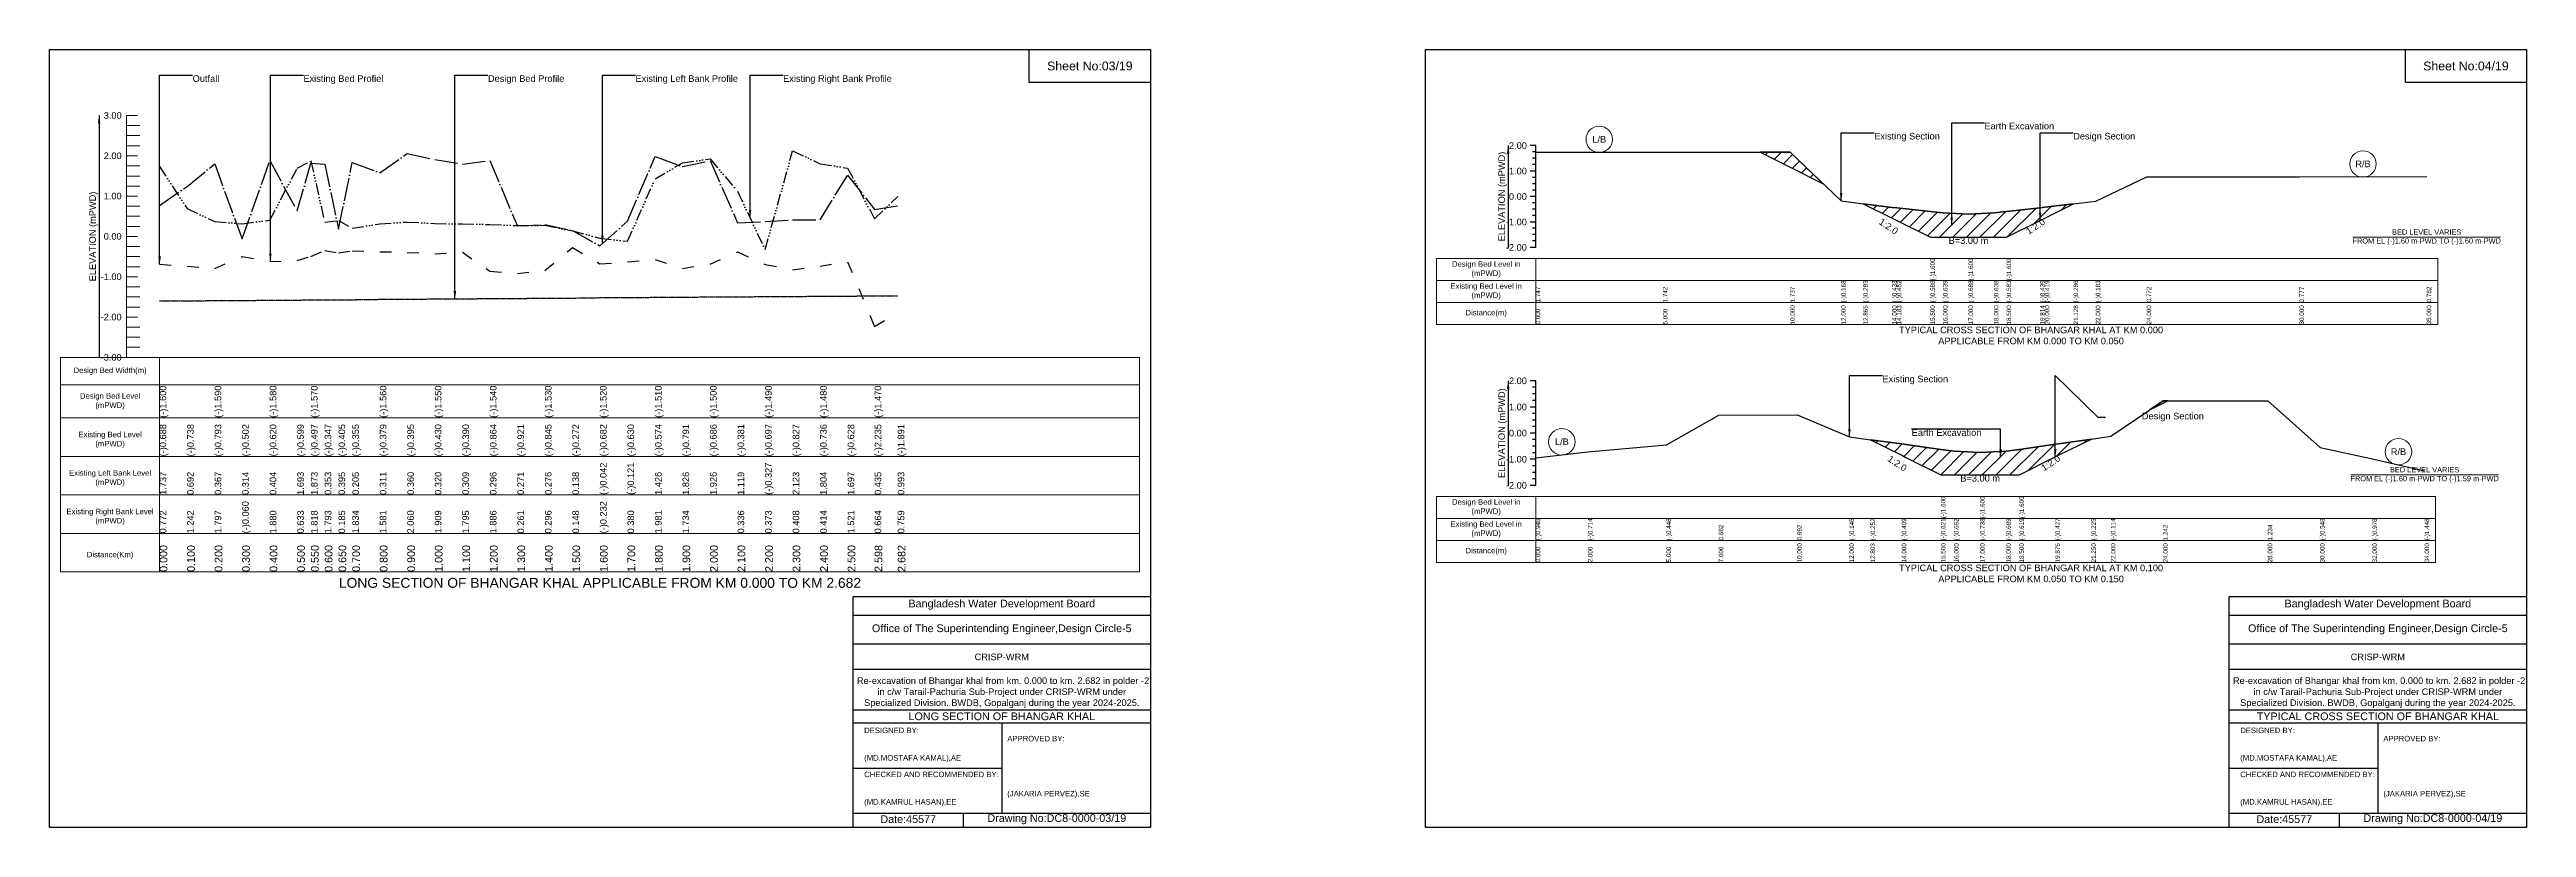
# Model space of a CAD drawing. Header units: inches. Extents: x 91000 to 288000, y -13659 to 0.
# Drawn here: x 120000 to 138000, y -5656 to 0 of the extents above; entities that cross this region are included whole.
import ezdxf

# ---------------------------------------------------------------- set-up
doc = ezdxf.new("R2010")
doc.units = ezdxf.units.IN
doc.header["$LTSCALE"] = 7
doc.header["$MEASUREMENT"] = 0
for name, pattern in [('ACAD_ISO03W100', [30, 12, -18]), ('ACAD_ISO04W100', [30, 24, -3, 0, -3]), ('ACAD_ISO14W100', [24, 12, -3, 0, -3, 0, -3, 0, -3]), ('CENTER', [2, 1.25, -0.25, 0.25, -0.25])]:
    doc.linetypes.add(name, pattern=pattern)
for name, color, linetype, lineweight in [('Cross section Data Border', 7, 'Continuous', 9), ('Cross Section Labels', 7, 'Continuous', 9), ('Design Bed Level Long Section', 7, 'CENTER', 25), ('Existing Bed Level for Long Section', 7, 'ACAD_ISO03W100', 25), ('Existing Left Bank of Long section', 7, 'ACAD_ISO04W100', 25), ('Existing Right Bank of Long Section', 7, 'ACAD_ISO14W100', 25), ('Existing_Bed_Level for Xsection', 7, 'Continuous', 25), ('Long Section Border', 7, 'Continuous', 9), ('Long Section Labels', 7, 'Continuous', 9), ('Vscale for Long Section', 7, 'Continuous', 9)]:
    doc.layers.add(name, color=color, linetype=linetype, lineweight=lineweight)
doc.styles.get("Standard").update_dxf_attribs({"font": 'arial.ttf'})
doc.dimstyles.get("Standard").update_dxf_attribs({"dimtxt": 0.18, "dimasz": 0.18, "dimexe": 0.18, "dimexo": 0.0625, "dimgap": 0.09, "dimtad": 0, "dimtih": 1, "dimtoh": 1, "dimdec": 4, "dimzin": 0, "dimdsep": 46, "dimtxsty": 'Standard', "dimcen": 0.09, "dimadec": 0, "dimazin": 0, "dimtfac": 1, "dimtdec": 4, "dimtofl": 0, "dimtmove": 0, "dimatfit": 3, "dimfxl": 1, "dimtolj": 1, "dimtzin": 0, "dimarcsym": 0})

msp = doc.modelspace()

# ---------------------------------------------------------------- hatches: boundary and pattern name
at = {"layer": 'Existing_Bed_Level for Xsection'}
h = msp.add_hatch(dxfattribs=at)
h.set_pattern_fill('ANSI31', color=256, scale=555, style=0)
h.paths.add_polyline_path([(132432, -747), (132650, -856), (132890, -976), (132650, -747)])
h = msp.add_hatch(dxfattribs=at)
h.set_pattern_fill('ANSI31', color=256, scale=555, style=0)
h.paths.add_polyline_path([(133180, -1121), (133390, -1226), (133424, -1243), (133668, -1365), (133760, -1365), (133945, -1365), (134130, -1365), (134222, -1365), (134466, -1243), (134500, -1226), (134709, -1122), (134500, -1146), (134466, -1150), (134222, -1177), (134130, -1187), (133945, -1196), (133760, -1187), (133668, -1177), (133424, -1152), (133390, -1149)])
h = msp.add_hatch(dxfattribs=at)
h.set_pattern_fill('ANSI31', color=256, scale=570, style=0)
h.paths.add_polyline_path([(135262, -2619), (135360, -2570), (135395, -2553), (135360, -2553)])
h = msp.add_hatch(dxfattribs=at)
h.set_pattern_fill('ANSI31', color=256, scale=570, style=0)
h.paths.add_polyline_path([(133233, -2837), (133460, -2950), (133489, -2965), (133745, -3093), (133840, -3093), (134030, -3093), (134220, -3093), (134315, -3093), (134576, -2962), (134600, -2950), (134838, -2832), (134600, -2867), (134576, -2870), (134315, -2907), (134220, -2920), (134030, -2929), (133840, -2920), (133745, -2907), (133489, -2871), (133460, -2867)])

# ---------------------------------------------------------------- linework, layer by layer
for points in [[(120000, 0), (128000, 0), (128000, -5656), (120000, -5656)], [(127120, 0), (128000, 0), (128000, -240), (127120, -240)], [(130000, 0), (138000, 0), (138000, -5656), (130000, -5656)], [(137120, 0), (138000, 0), (138000, -240), (137120, -240)]]:
    msp.add_lwpolyline(points, close=True)
for points in [[(125840, -5656), (125840, -3976), (128000, -3976)], [(125840, -4112), (128000, -4112)], [(135840, -5656), (135840, -3976), (138000, -3976)], [(135840, -4112), (138000, -4112)], [(125840, -4320), (128000, -4320)], [(135840, -4320), (138000, -4320)], [(125840, -4504), (128000, -4504)], [(135840, -4504), (138000, -4504)], [(125840, -4800), (128000, -4800)], [(135840, -4800), (138000, -4800)], [(125840, -4896), (128000, -4896)], [(126920, -4896), (126920, -5552)], [(135840, -4896), (138000, -4896)], [(136920, -4896), (136920, -5552)], [(125840, -5224), (126920, -5224)], [(135840, -5224), (136920, -5224)], [(125840, -5552), (128000, -5552)], [(126640, -5552), (126640, -5656)], [(135840, -5552), (138000, -5552)], [(136640, -5552), (136640, -5656)]]:
    msp.add_lwpolyline(points)
at = {"layer": 'Cross section Data Border'}
for points in [[(130080, -1519), (137355, -1519), (137355, -1999), (130080, -1999)], [(130080, -3249), (137340, -3249), (137340, -3729), (130080, -3729)]]:
    msp.add_lwpolyline(points, close=True, dxfattribs=at)
for points in [[(130800, -1519), (130800, -1999)], [(130080, -1679), (137355, -1679)], [(130080, -1839), (137355, -1839)], [(130080, -3409), (137340, -3409)], [(130800, -3249), (130800, -3729)], [(130080, -3569), (137340, -3569)]]:
    msp.add_lwpolyline(points, dxfattribs=at)
at = {"layer": 'Cross Section Labels'}
for points in [[(136739, -1365), (137811, -1365)], [(136724, -3093), (137796, -3093)]]:
    msp.add_lwpolyline(points, dxfattribs=at)
for centre in [(131262, -653), (136812, -832), (130990, -2852), (137070, -2924)]:
    msp.add_circle(centre, 96, dxfattribs=at)
at = {"layer": 'Design Bed Level Long Section'}
msp.add_lwpolyline([(120800, -1828), (121000, -1828), (121200, -1825), (121400, -1825), (121600, -1822), (121800, -1822), (121900, -1819), (122000, -1819), (122100, -1819), (122200, -1819), (122400, -1816), (122600, -1816), (122800, -1813), (123000, -1813), (123200, -1810), (123400, -1810), (123600, -1807), (123800, -1807), (124000, -1804), (124200, -1804), (124400, -1801), (124600, -1801), (124800, -1798), (125000, -1798), (125200, -1796), (125400, -1796), (125600, -1793), (125800, -1793), (125996, -1790), (126164, -1790)], dxfattribs=at)
at = {"layer": 'Existing Bed Level for Long Section'}
msp.add_lwpolyline([(120800, -1561), (121000, -1575), (121200, -1591), (121400, -1506), (121600, -1541), (121800, -1535), (121900, -1505), (122000, -1461), (122100, -1478), (122200, -1463), (122400, -1470), (122600, -1475), (122800, -1485), (123000, -1473), (123200, -1612), (123400, -1629), (123600, -1607), (123800, -1439), (124000, -1559), (124200, -1544), (124400, -1527), (124600, -1591), (124800, -1560), (125000, -1471), (125200, -1563), (125400, -1601), (125600, -1575), (125800, -1543), (125996, -2014), (126164, -1913)], dxfattribs=at)
at = {"layer": 'Existing Left Bank of Long section'}
msp.add_lwpolyline([(120800, -1133), (121000, -995), (121200, -832), (121400, -1377), (121600, -808), (121800, -1174), (121900, -826), (122000, -834), (122100, -1305), (122200, -822), (122400, -896), (122600, -755), (122800, -800), (123000, -833), (123200, -806), (123400, -1283), (123600, -1272), (123800, -1316), (124000, -1427), (124200, -1248), (124400, -779), (124600, -851), (124800, -808), (125000, -1261), (125200, -1250), (125400, -1239), (125600, -1238), (125800, -913), (125996, -1164), (126164, -1137)], dxfattribs=at)
at = {"layer": 'Existing Right Bank of Long Section'}
msp.add_lwpolyline([(120800, -850), (121000, -1156), (121200, -1251), (121400, -1267), (121600, -1241), (121800, -863), (121900, -810), (122000, -1256), (122100, -1243), (122200, -1299), (122400, -1268), (122600, -1254), (122800, -1265), (123000, -1268), (123200, -1272), (123400, -1280), (123600, -1278), (123800, -1319), (124000, -1371), (124200, -1394), (124400, -941), (124600, -824), (124800, -795), (125000, -1031), (125200, -1455), (125400, -737), (125600, -830), (125800, -862), (125996, -1232), (126164, -1068)], dxfattribs=at)
at = {"layer": 'Existing_Bed_Level for Xsection'}
for points in [[(130800, -699), (130760, -699)], [(130800, -1439), (130800, -1254), (130800, -1069), (130800, -884), (130800, -699)], [(130800, -884), (130760, -884)], [(130800, -745), (130776, -745)], [(130800, -791), (130776, -791)], [(130800, -837), (130776, -837)], [(130800, -746), (131725, -746), (132650, -747), (133020, -1100), (133180, -1121), (133390, -1149), (133424, -1152), (133668, -1177), (133668, -1177), (133760, -1187), (133945, -1196), (133945, -1196), (134130, -1187), (134222, -1177), (134222, -1177), (134466, -1150), (134500, -1146), (134709, -1122), (134870, -1103), (135240, -926), (136350, -925), (137275, -924)], [(130800, -1069), (130760, -1069)], [(130800, -930), (130776, -930)], [(130800, -976), (130776, -976)], [(130800, -1022), (130776, -1022)], [(130800, -1254), (130760, -1254)], [(130800, -1115), (130776, -1115)], [(130800, -1161), (130776, -1161)], [(130800, -1207), (130776, -1207)], [(130800, -1439), (130760, -1439)], [(130800, -1300), (130776, -1300)], [(130800, -1346), (130776, -1346)], [(130800, -1392), (130776, -1392)], [(130800, -2409), (130760, -2409)], [(130800, -2456), (130776, -2456)], [(130800, -2504), (130776, -2504)], [(130800, -3169), (130800, -2979), (130800, -2789), (130800, -2599), (130800, -2409)], [(130800, -2599), (130760, -2599)], [(130800, -2551), (130776, -2551)], [(130800, -2646), (130776, -2646)], [(130800, -2694), (130776, -2694)], [(130800, -2969), (131180, -2925), (131750, -2874), (132130, -2659), (132700, -2657), (133080, -2817), (133233, -2837), (133460, -2867), (133489, -2871), (133745, -2907), (133745, -2907), (133840, -2920), (134030, -2929), (134030, -2929), (134220, -2920), (134315, -2907), (134315, -2907), (134576, -2870), (134600, -2867), (134838, -2832), (134980, -2811), (135360, -2553), (136120, -2554), (136500, -2893), (136880, -2975), (137260, -3064)], [(130800, -2789), (130760, -2789)], [(130800, -2741), (130776, -2741)], [(130800, -2836), (130776, -2836)], [(130800, -2979), (130760, -2979)], [(130800, -2884), (130776, -2884)], [(130800, -2931), (130776, -2931)], [(130800, -3026), (130776, -3026)], [(130800, -3169), (130760, -3169)], [(130800, -3074), (130776, -3074)], [(130800, -3121), (130776, -3121)]]:
    msp.add_lwpolyline(points, dxfattribs=at)
for points in [[(132432, -747), (132650, -856), (132890, -976), (132650, -747)], [(133180, -1121), (133180, -1121), (133390, -1226), (133424, -1243), (133668, -1365), (133668, -1365), (133760, -1365), (133945, -1365), (133945, -1365), (134130, -1365), (134222, -1365), (134222, -1365), (134466, -1243), (134500, -1226), (134709, -1122), (134709, -1122), (134709, -1122), (134500, -1146), (134466, -1150), (134222, -1177), (134222, -1177), (134130, -1187), (133945, -1196), (133945, -1196), (133760, -1187), (133668, -1177), (133668, -1177), (133424, -1152), (133390, -1149), (133180, -1121)], [(135262, -2619), (135360, -2570), (135395, -2553), (135360, -2553)], [(133233, -2837), (133233, -2837), (133460, -2950), (133489, -2965), (133745, -3093), (133745, -3093), (133840, -3093), (134030, -3093), (134030, -3093), (134220, -3093), (134315, -3093), (134315, -3093), (134576, -2962), (134600, -2950), (134838, -2832), (134838, -2832), (134838, -2832), (134600, -2867), (134576, -2870), (134315, -2907), (134315, -2907), (134220, -2920), (134030, -2929), (134030, -2929), (133840, -2920), (133745, -2907), (133745, -2907), (133489, -2871), (133460, -2867), (133233, -2837)]]:
    msp.add_lwpolyline(points, close=True, dxfattribs=at)
at = {"layer": 'Long Section Border'}
msp.add_lwpolyline([(120080, -2238), (127920, -2238), (127920, -3798), (120080, -3798)], close=True, dxfattribs=at)
for points in [[(120800, -2238), (120800, -3798)], [(120080, -2438), (127920, -2438)], [(120080, -2678), (127920, -2678)], [(120080, -2958), (127920, -2958)], [(120080, -3238), (127920, -3238)], [(120080, -3518), (127920, -3518)]]:
    msp.add_lwpolyline(points, dxfattribs=at)
at = {"layer": 'Vscale for Long Section'}
for points in [[(120560, -2238), (120560, -1945), (120560, -1652), (120560, -1359), (120560, -1066), (120560, -773), (120560, -480)], [(120560, -480), (120640, -480)], [(120560, -553), (120656, -553)], [(120560, -626), (120656, -626)], [(120560, -700), (120656, -700)], [(120560, -773), (120640, -773)], [(120560, -846), (120656, -846)], [(120560, -920), (120656, -920)], [(120560, -993), (120656, -993)], [(120560, -1066), (120640, -1066)], [(120560, -1139), (120656, -1139)], [(120560, -1212), (120656, -1212)], [(120560, -1286), (120656, -1286)], [(120560, -1359), (120640, -1359)], [(120560, -1432), (120656, -1432)], [(120560, -1506), (120656, -1506)], [(120560, -1579), (120656, -1579)], [(120560, -1652), (120640, -1652)], [(120560, -1725), (120656, -1725)], [(120560, -1798), (120656, -1798)], [(120560, -1872), (120656, -1872)], [(120560, -1945), (120640, -1945)], [(120560, -2018), (120656, -2018)], [(120560, -2092), (120656, -2092)], [(120560, -2165), (120656, -2165)], [(120560, -2238), (120640, -2238)]]:
    msp.add_lwpolyline(points, dxfattribs=at)

# ---------------------------------------------------------------- texts
at = {"attachment_point": 5}
for s, insert, char_height in [('Sheet No:03/19', (127560, -120), 64), ('Sheet No:04/19', (137560, -120), 64), ('Bangladesh Water Development Board', (126920, -4036), 56), ('Bangladesh Water Development Board', (136920, -4036), 56), ('Office of The Superintending Engineer,Design Circle-5', (126920, -4216), 56), ('Office of The Superintending Engineer,Design Circle-5', (136920, -4216), 56)]:
    msp.add_mtext(s, dxfattribs=dict(at, insert=insert, char_height=char_height))
for s, insert, char_height, width, attachment_point in [('CRISP-WRM', (126920, -4416), 48, 2240, 5), ('CRISP-WRM', (136920, -4416), 48, 2240, 5), (' Re-excavation of Bhangar khal from km. 0.000 to km. 2.682 in polder -2 in c/w Tarail-Pachuria Sub-Project under CRISP-WRM under Specialized Division. BWDB, Gopalganj during the year 2024-2025.', (126920, -4676), 48, 2160, 5), (' Re-excavation of Bhangar khal from km. 0.000 to km. 2.682 in polder -2 in c/w Tarail-Pachuria Sub-Project under CRISP-WRM under Specialized Division. BWDB, Gopalganj during the year 2024-2025.', (136920, -4676), 48, 2160, 5), ('LONG SECTION OF BHANGAR KHAL', (126920, -4848), 56, 2240, 5), ('TYPICAL CROSS SECTION OF BHANGAR KHAL', (136920, -4848), 56, 2240, 5), ('DESIGNED BY:^J^J^J(MD.MOSTAFA KAMAL),AE', (125920, -5056), 40, 1120, 4), ('APPROVED BY:^J^J^J^J^J^J(JAKARIA PERVEZ),SE', (126960, -5216), 40, 1120, 4), ('DESIGNED BY:^J^J^J(MD.MOSTAFA KAMAL),AE', (135920, -5056), 40, 1120, 4), ('APPROVED BY:^J^J^J^J^J^J(JAKARIA PERVEZ),SE', (136960, -5216), 40, 1120, 4), ('CHECKED AND RECOMMENDED BY:^J^J^J(MD.KAMRUL HASAN),EE', (125920, -5376), 40, 1120, 4), ('CHECKED AND RECOMMENDED BY:^J^J^J(MD.KAMRUL HASAN),EE', (135920, -5376), 40, 1120, 4), ('Date:45577', (126240, -5596), 56, 1120, 5), ('Drawing No:DC8-0000-03/19', (127320, -5596), 56, 1760, 5), ('Date:45577', (136240, -5596), 56, 1120, 5), ('Drawing No:DC8-0000-04/19', (137320, -5596), 56, 1760, 5)]:
    msp.add_mtext(s, dxfattribs=dict(insert=insert, char_height=char_height, width=width, attachment_point=attachment_point))
at = {"layer": 'Cross section Data Border', "char_height": 40, "width": 640, "attachment_point": 5}
for s, insert in [('Design Bed Level in (mPWD)', (130440, -1599)), ('Existing Bed Level in (mPWD)', (130440, -1759)), ('Distance(m)', (130440, -1919)), ('Design Bed Level in (mPWD)', (130440, -3329)), ('Existing Bed Level in (mPWD)', (130440, -3489)), ('Distance(m)', (130440, -3649))]:
    msp.add_mtext(s, dxfattribs=dict(at, insert=insert))
at = {"layer": 'Cross Section Labels'}
for s, insert, char_height, attachment_point in [('Earth Excavation', (134061, -532), 48, 1), ('L/B', (131262, -653), 48, 5), ('Existing Section', (133260, -606), 48, 1), ('Design Section', (134706, -606), 48, 1), ('R/B', (136812, -832), 48, 5), ('B=3.00 m', (133945, -1365), 48, 2), ('BED LEVEL VARIES ^JFROM EL (-)1.60 m-PWD TO (-)1.60 m-PWD', (137275, -1365), 38.4, 5), ('TYPICAL CROSS SECTION OF BHANGAR KHAL AT KM 0.000^JAPPLICABLE FROM KM 0.000 TO KM 0.050', (134400, -2079), 48, 5), ('Existing Section', (133320, -2371), 48, 1), ('Design Section', (135205, -2641), 48, 1), ('L/B', (130990, -2852), 48, 5), ('Earth Excavation', (133532, -2761), 48, 1), ('BED LEVEL VARIES ^JFROM EL (-)1.60 m-PWD TO (-)1.59 m-PWD', (137260, -3093), 38.4, 5), ('R/B', (137070, -2924), 48, 5), ('B=3.00 m', (134030, -3093), 48, 2), ('TYPICAL CROSS SECTION OF BHANGAR KHAL AT KM 0.100^JAPPLICABLE FROM KM 0.050 TO KM 0.150', (134400, -3809), 48, 5)]:
    msp.add_mtext(s, dxfattribs=dict(at, insert=insert, char_height=char_height, attachment_point=attachment_point))
at = {"layer": 'Cross Section Labels', "char_height": 48, "attachment_point": 2}
for insert, rotation in [((133378, -1266), 326.3099), ((134419, -1266), 33.6901), ((133441, -2989), 326.3099), ((134529, -2986), 33.6901)]:
    msp.add_mtext('1:2.0', dxfattribs=dict(at, insert=insert, rotation=rotation))
at = {"layer": 'Existing_Bed_Level for Xsection', "char_height": 48, "attachment_point": 6}
for s, insert in [('2.00', (130736, -699)), ('1.00', (130736, -884)), ('0.00', (130736, -1069)), ('-1.00', (130736, -1254)), ('-2.00', (130736, -1439)), ('2.00', (130736, -2409)), ('1.00', (130736, -2599)), ('0.00', (130736, -2789)), ('-1.00', (130736, -2979)), ('-2.00', (130736, -3169))]:
    msp.add_mtext(s, dxfattribs=dict(at, insert=insert))
at = {"layer": 'Existing_Bed_Level for Xsection', "rotation": 90}
for s, insert, char_height, attachment_point in [('ELEVATION (mPWD)', (130560, -1069), 48, 5), ('(-)1.600', (133668, -1679), 32.8, 1), ('(-)1.600', (133945, -1679), 32.8, 1), ('(-)1.600', (134222, -1679), 32.8, 1), ('1.747', (130800, -1839), 32.8, 1), ('1.742', (131725, -1839), 32.8, 1), ('1.737', (132650, -1839), 32.8, 1), ('(-)0.168', (133020, -1839), 32.8, 1), ('(-)0.283', (133180, -1839), 32.8, 1), ('(-)0.433', (133390, -1839), 32.8, 1), ('(-)0.452', (133424, -1839), 32.8, 1), ('(-)0.588', (133668, -1839), 32.8, 1), ('(-)0.639', (133760, -1839), 32.8, 1), ('(-)0.688', (133945, -1839), 32.8, 1), ('(-)0.638', (134130, -1839), 32.8, 1), ('(-)0.583', (134222, -1839), 32.8, 1), ('(-)0.439', (134466, -1839), 32.8, 1), ('(-)0.419', (134500, -1839), 32.8, 1), ('(-)0.286', (134709, -1839), 32.8, 1), ('(-)0.183', (134870, -1839), 32.8, 1), ('0.772', (135240, -1839), 32.8, 1), ('0.777', (136350, -1839), 32.8, 1), ('0.782', (137275, -1839), 32.8, 1), ('0.000', (130800, -1999), 32.8, 1), ('5.000', (131725, -1999), 32.8, 1), ('10.000', (132650, -1999), 32.8, 1), ('12.000', (133020, -1999), 32.8, 1), ('12.865', (133180, -1999), 32.8, 1), ('14.000', (133390, -1999), 32.8, 1), ('14.183', (133424, -1999), 32.8, 1), ('15.500', (133668, -1999), 32.8, 1), ('16.000', (133760, -1999), 32.8, 1), ('17.000', (133945, -1999), 32.8, 1), ('18.000', (134130, -1999), 32.8, 1), ('18.500', (134222, -1999), 32.8, 1), ('19.814', (134466, -1999), 32.8, 1), ('20.000', (134500, -1999), 32.8, 1), ('21.128', (134709, -1999), 32.8, 1), ('22.000', (134870, -1999), 32.8, 1), ('24.000', (135240, -1999), 32.8, 1), ('30.000', (136350, -1999), 32.8, 1), ('35.000', (137275, -1999), 32.8, 1), ('ELEVATION (mPWD)', (130560, -2789), 48, 5), ('(-)0.948', (130800, -3569), 32.8, 1), ('(-)0.714', (131180, -3569), 32.8, 1), ('(-)0.448', (131750, -3569), 32.8, 1), ('(-)0.146', (133080, -3569), 32.8, 1), ('(-)0.252', (133233, -3569), 32.8, 1), ('(-)0.409', (133460, -3569), 32.8, 1), ('(-)1.600', (133745, -3409), 32.8, 1), ('(-)0.621', (133745, -3569), 32.8, 1), ('(-)0.692', (133840, -3569), 32.8, 1), ('(-)1.600', (134030, -3409), 32.8, 1), ('(-)0.738', (134030, -3569), 32.8, 1), ('(-)0.689', (134220, -3569), 32.8, 1), ('(-)1.600', (134315, -3409), 32.8, 1), ('(-)0.619', (134315, -3569), 32.8, 1), ('(-)0.427', (134576, -3569), 32.8, 1), ('(-)0.225', (134838, -3569), 32.8, 1), ('(-)0.114', (134980, -3569), 32.8, 1), ('(-)0.548', (136500, -3569), 32.8, 1), ('(-)0.978', (136880, -3569), 32.8, 1), ('(-)1.448', (137260, -3569), 32.8, 1), ('0.682', (132130, -3569), 32.8, 1), ('0.692', (132700, -3569), 32.8, 1), ('10.000', (132700, -3729), 32.8, 1), ('12.000', (133080, -3729), 32.8, 1), ('12.803', (133233, -3729), 32.8, 1), ('14.000', (133460, -3729), 32.8, 1), ('15.500', (133745, -3729), 32.8, 1), ('16.000', (133840, -3729), 32.8, 1), ('17.000', (134030, -3729), 32.8, 1), ('18.000', (134220, -3729), 32.8, 1), ('18.500', (134315, -3729), 32.8, 1), ('19.875', (134576, -3729), 32.8, 1), ('21.250', (134838, -3729), 32.8, 1), ('22.000', (134980, -3729), 32.8, 1), ('1.242', (135360, -3569), 32.8, 1), ('24.000', (135360, -3729), 32.8, 1), ('1.234', (136120, -3569), 32.8, 1), ('28.000', (136120, -3729), 32.8, 1), ('30.000', (136500, -3729), 32.8, 1), ('32.000', (136880, -3729), 32.8, 1), ('34.000', (137260, -3729), 32.8, 1), ('0.000', (130800, -3729), 32.8, 1), ('2.000', (131180, -3729), 32.8, 1), ('5.000', (131750, -3729), 32.8, 1), ('7.000', (132130, -3729), 32.8, 1)]:
    msp.add_mtext(s, dxfattribs=dict(at, insert=insert, char_height=char_height, attachment_point=attachment_point))
at = {"layer": 'Long Section Border', "attachment_point": 5}
for s, insert, char_height in [('Design Bed Width(m)', (120440, -2338), 40), ('Design Bed Level^J(mPWD)', (120440, -2558), 40), ('Existing Bed Level^J(mPWD)', (120440, -2838), 40), ('Existing Left Bank Level^J(mPWD)', (120440, -3118), 40), ('Existing Right Bank Level^J(mPWD)', (120440, -3398), 40), ('Distance(Km)', (120440, -3678), 40), ('LONG SECTION OF BHANGAR KHAL APPLICABLE FROM KM 0.000 TO KM 2.682', (124000, -3878), 72)]:
    msp.add_mtext(s, dxfattribs=dict(at, insert=insert, char_height=char_height))
at = {"layer": 'Long Section Labels', "char_height": 48, "attachment_point": 1}
for s, insert in [('Outfall', (121040, -187)), ('Existing Bed Profiel', (121845, -187)), ('Design Bed Profile', (123186, -187)), ('Existing Left Bank Profile', (124258, -187)), ('Existing Right Bank Profile', (125331, -187))]:
    msp.add_mtext(s, dxfattribs=dict(at, insert=insert))
at = {"layer": 'Vscale for Long Section', "char_height": 48, "attachment_point": 6}
for s, insert in [('3.00', (120524, -480)), ('2.00', (120524, -773)), ('1.00', (120524, -1066)), ('0.00', (120524, -1359)), ('-1.00', (120524, -1652)), ('-2.00', (120524, -1945)), ('-3.00', (120524, -2238))]:
    msp.add_mtext(s, dxfattribs=dict(at, insert=insert))
at = {"layer": 'Vscale for Long Section', "rotation": 90}
for s, insert, char_height, attachment_point in [('ELEVATION (mPWD)', (120320, -1359), 48, 5), ('(-)1.600', (120800, -2678), 48, 1), ('(-)1.600', (120800, -2678), 48, 1), ('(-)1.590', (121200, -2678), 48, 1), ('(-)1.590', (121200, -2678), 48, 1), ('(-)1.580', (121600, -2678), 48, 1), ('(-)1.580', (121600, -2678), 48, 1), ('(-)1.570', (121900, -2678), 48, 1), ('(-)1.570', (121900, -2678), 48, 1), ('(-)1.570', (121900, -2678), 48, 1), ('(-)1.570', (121900, -2678), 48, 1), ('(-)1.560', (122400, -2678), 48, 1), ('(-)1.560', (122400, -2678), 48, 1), ('(-)1.550', (122800, -2678), 48, 1), ('(-)1.550', (122800, -2678), 48, 1), ('(-)1.540', (123200, -2678), 48, 1), ('(-)1.540', (123200, -2678), 48, 1), ('(-)1.530', (123600, -2678), 48, 1), ('(-)1.530', (123600, -2678), 48, 1), ('(-)1.520', (124000, -2678), 48, 1), ('(-)1.520', (124000, -2678), 48, 1), ('(-)1.510', (124400, -2678), 48, 1), ('(-)1.510', (124400, -2678), 48, 1), ('(-)1.500', (124800, -2678), 48, 1), ('(-)1.500', (124800, -2678), 48, 1), ('(-)1.490', (125200, -2678), 48, 1), ('(-)1.490', (125200, -2678), 48, 1), ('(-)1.480', (125600, -2678), 48, 1), ('(-)1.480', (125600, -2678), 48, 1), ('(-)1.470', (125996, -2678), 48, 1), ('(-)1.470', (125996, -2678), 48, 1), ('(-)0.688', (120800, -2958), 48, 1), ('(-)0.738', (121000, -2958), 48, 1), ('(-)0.793', (121200, -2958), 48, 1), ('(-)0.502', (121400, -2958), 48, 1), ('(-)0.620', (121600, -2958), 48, 1), ('(-)0.599', (121800, -2958), 48, 1), ('(-)0.497', (121900, -2958), 48, 1), ('(-)0.347', (122000, -2958), 48, 1), ('(-)0.405', (122100, -2958), 48, 1), ('(-)0.355', (122200, -2958), 48, 1), ('(-)0.379', (122400, -2958), 48, 1), ('(-)0.395', (122600, -2958), 48, 1), ('(-)0.430', (122800, -2958), 48, 1), ('(-)0.390', (123000, -2958), 48, 1), ('(-)0.864', (123200, -2958), 48, 1), ('(-)0.921', (123400, -2958), 48, 1), ('(-)0.845', (123600, -2958), 48, 1), ('(-)0.272', (123800, -2958), 48, 1), ('(-)0.682', (124000, -2958), 48, 1), ('(-)0.630', (124200, -2958), 48, 1), ('(-)0.574', (124400, -2958), 48, 1), ('(-)0.791', (124600, -2958), 48, 1), ('(-)0.686', (124800, -2958), 48, 1), ('(-)0.381', (125000, -2958), 48, 1), ('(-)0.697', (125200, -2958), 48, 1), ('(-)0.827', (125400, -2958), 48, 1), ('(-)0.736', (125600, -2958), 48, 1), ('(-)0.628', (125800, -2958), 48, 1), ('(-)2.235', (125996, -2958), 48, 1), ('(-)1.891', (126164, -2958), 48, 1), ('(-)0.042', (124000, -3238), 48, 1), ('(-)0.121', (124200, -3238), 48, 1), ('(-)0.327', (125200, -3238), 48, 1), ('1.737', (120800, -3238), 48, 1), ('0.692', (121000, -3238), 48, 1), ('0.367', (121200, -3238), 48, 1), ('0.314', (121400, -3238), 48, 1), ('0.404', (121600, -3238), 48, 1), ('1.693', (121800, -3238), 48, 1), ('1.873', (121900, -3238), 48, 1), ('0.353', (122000, -3238), 48, 1), ('0.395', (122100, -3238), 48, 1), ('0.205', (122200, -3238), 48, 1), ('0.311', (122400, -3238), 48, 1), ('0.360', (122600, -3238), 48, 1), ('0.320', (122800, -3238), 48, 1), ('0.309', (123000, -3238), 48, 1), ('0.296', (123200, -3238), 48, 1), ('0.271', (123400, -3238), 48, 1), ('0.276', (123600, -3238), 48, 1), ('0.138', (123800, -3238), 48, 1), ('1.426', (124400, -3238), 48, 1), ('1.826', (124600, -3238), 48, 1), ('1.926', (124800, -3238), 48, 1), ('1.119', (125000, -3238), 48, 1), ('2.123', (125400, -3238), 48, 1), ('1.804', (125600, -3238), 48, 1), ('1.697', (125800, -3238), 48, 1), ('0.435', (125996, -3238), 48, 1), ('0.993', (126164, -3238), 48, 1), ('0.772', (120800, -3518), 48, 1), ('1.242', (121000, -3518), 48, 1), ('1.797', (121200, -3518), 48, 1), ('(-)0.060', (121400, -3518), 48, 1), ('1.880', (121600, -3518), 48, 1), ('1.880', (121600, -3518), 48, 1), ('0.633', (121800, -3518), 48, 1), ('1.818', (121900, -3518), 48, 1), ('1.793', (122000, -3518), 48, 1), ('0.185', (122100, -3518), 48, 1), ('1.834', (122200, -3518), 48, 1), ('1.581', (122400, -3518), 48, 1), ('2.060', (122600, -3518), 48, 1), ('1.909', (122800, -3518), 48, 1), ('1.795', (123000, -3518), 48, 1), ('1.886', (123200, -3518), 48, 1), ('0.261', (123400, -3518), 48, 1), ('0.296', (123600, -3518), 48, 1), ('0.148', (123800, -3518), 48, 1), ('(-)0.232', (124000, -3518), 48, 1), ('0.380', (124200, -3518), 48, 1), ('1.981', (124400, -3518), 48, 1), ('1.734', (124600, -3518), 48, 1), ('0.336', (125000, -3518), 48, 1), ('0.373', (125200, -3518), 48, 1), ('0.408', (125400, -3518), 48, 1), ('0.414', (125600, -3518), 48, 1), ('1.521', (125800, -3518), 48, 1), ('0.664', (125996, -3518), 48, 1), ('0.759', (126164, -3518), 48, 1), ('0.000', (120800, -3798), 56, 1), ('0.100', (121000, -3798), 56, 1), ('0.200', (121200, -3798), 56, 1), ('0.300', (121400, -3798), 56, 1), ('0.400', (121600, -3798), 56, 1), ('0.500', (121800, -3798), 56, 1), ('0.550', (121900, -3798), 56, 1), ('0.600', (122000, -3798), 56, 1), ('0.650', (122100, -3798), 56, 1), ('0.700', (122200, -3798), 56, 1), ('0.800', (122400, -3798), 56, 1), ('0.900', (122600, -3798), 56, 1), ('1.000', (122800, -3798), 56, 1), ('1.100', (123000, -3798), 56, 1), ('1.200', (123200, -3798), 56, 1), ('1.300', (123400, -3798), 56, 1), ('1.400', (123600, -3798), 56, 1), ('1.500', (123800, -3798), 56, 1), ('1.600', (124000, -3798), 56, 1), ('1.700', (124200, -3798), 56, 1), ('1.800', (124400, -3798), 56, 1), ('1.900', (124600, -3798), 56, 1), ('2.000', (124800, -3798), 56, 1), ('2.100', (125000, -3798), 56, 1), ('2.200', (125200, -3798), 56, 1), ('2.300', (125400, -3798), 56, 1), ('2.400', (125600, -3798), 56, 1), ('2.500', (125800, -3798), 56, 1), ('2.598', (125996, -3798), 56, 1), ('2.682', (126164, -3798), 56, 1)]:
    msp.add_mtext(s, dxfattribs=dict(at, insert=insert, char_height=char_height, attachment_point=attachment_point))

# ---------------------------------------------------------------- leaders
at = {"layer": 'Cross Section Labels', "annotation_type": 0, "has_hookline": 1}
for points, hookline_direction, text_width in [([(133823, -1279), (133823, -532), (134061, -532)], 0, 497), ([(133020, -1100), (133020, -606), (133260, -606)], 0, 467), ([(134466, -1243), (134466, -606), (134706, -606)], 0, 441), ([(133080, -2817), (133080, -2371), (133320, -2371)], 0, 467), ([(134576, -2962), (134576, -2371), (134884, -2673), (134941, -2673)], 0, 441), ([(134179, -2965), (134179, -2761), (133532, -2761)], 1, 497)]:
    msp.add_leader(points, dimstyle='Standard', override={"dimasz": 57.6}, dxfattribs=dict(at, hookline_direction=hookline_direction, text_width=text_width))
at = {"layer": 'Existing_Bed_Level for Xsection'}
for points in [[(130600, -699), (130600, -1439)], [(130600, -2409), (130600, -3169)]]:
    msp.add_leader(points, dimstyle='Standard', override={"dimasz": 57.6}, dxfattribs=at)
at = {"layer": 'Long Section Labels', "annotation_type": 0, "has_hookline": 1, "hookline_direction": 0}
for points, text_width in [([(120800, -1561), (120800, -187), (121040, -187)], 186), ([(121605, -1541), (121605, -187), (121845, -187)], 571), ([(122946, -1813), (122946, -187), (123186, -187)], 547), ([(124018, -1411), (124018, -187), (124258, -187)], 737), ([(125091, -1224), (125091, -187), (125331, -187)], 782)]:
    msp.add_leader(points, dimstyle='Standard', override={"dimasz": 57.6}, dxfattribs=dict(at, text_width=text_width))
at = {"layer": 'Vscale for Long Section'}
msp.add_leader([(120360, -480), (120360, -2238)], dimstyle='Standard', override={"dimasz": 57.6}, dxfattribs=at)

doc.saveas('drawing.dxf')
